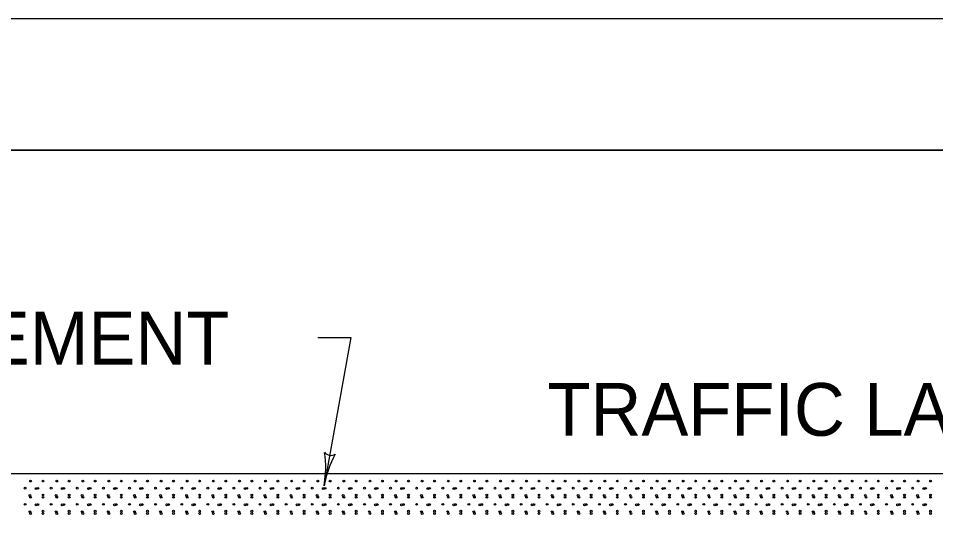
# Model space of a CAD drawing. Extents: x 997.6 to 1037.5, y 998.9 to 1023.
# Drawn here: x 1022.633 to 1026.118, y 1020.102 to 1022 of the extents above; entities that cross this region are included whole.
import ezdxf

# ---------------------------------------------------------------- set-up
doc = ezdxf.new("R2010")
doc.units = 0
for name, color, linetype in [('Level 1', 7, 'Continuous'), ('Level 10', 7, 'Continuous'), ('Level 11', 7, 'Continuous'), ('Level 14', 7, 'Continuous')]:
    doc.layers.add(name, color=color, linetype=linetype)

msp = doc.modelspace()

# ---------------------------------------------------------------- linework, layer by layer
at = {"layer": 'Level 1'}
for p, q in [((1023.7708, 1020.7888), (1023.8958, 1020.7888)), ((1023.8958, 1020.7888), (1023.7948, 1020.2267)), ((1019.1665, 1020.273), (1030.1252, 1020.273)), ((1023.8031, 1020.273), (1023.7948, 1020.2267))]:
    msp.add_line(p, q, dxfattribs=at)
for centre in [(1022.68, 1020.2444), (1022.7271, 1020.2444), (1022.7792, 1020.2444), (1022.8263, 1020.2444), (1022.8783, 1020.2444), (1022.9254, 1020.2444), (1022.9775, 1020.2444), (1023.0246, 1020.2444), (1023.0767, 1020.2444), (1023.1238, 1020.2444), (1023.1758, 1020.2444), (1023.2229, 1020.2444), (1023.275, 1020.2444), (1023.3221, 1020.2444), (1023.3742, 1020.2444), (1023.4213, 1020.2444), (1023.4733, 1020.2444), (1023.5204, 1020.2444), (1023.5725, 1020.2444), (1023.6196, 1020.2444), (1023.6717, 1020.2444), (1023.7188, 1020.2444), (1023.7708, 1020.2444), (1023.8179, 1020.2444), (1023.87, 1020.2444), (1023.9171, 1020.2444), (1023.9692, 1020.2444), (1024.0163, 1020.2444), (1024.0683, 1020.2444), (1024.1154, 1020.2444), (1024.1675, 1020.2444), (1024.2146, 1020.2444), (1024.2667, 1020.2444), (1024.3138, 1020.2444), (1024.3658, 1020.2444), (1024.4129, 1020.2444), (1024.465, 1020.2444), (1024.5121, 1020.2444), (1024.5642, 1020.2444), (1024.6113, 1020.2444), (1024.6633, 1020.2444), (1024.7104, 1020.2444), (1024.7625, 1020.2444), (1024.8096, 1020.2444), (1024.8617, 1020.2444), (1024.9088, 1020.2444), (1024.9608, 1020.2444), (1025.0079, 1020.2444), (1025.06, 1020.2444), (1025.1071, 1020.2444), (1025.1592, 1020.2444), (1025.2063, 1020.2444), (1025.2583, 1020.2444), (1025.3054, 1020.2444), (1025.3575, 1020.2444), (1025.4046, 1020.2444), (1025.4567, 1020.2444), (1025.5038, 1020.2444), (1025.5558, 1020.2444), (1025.6029, 1020.2444), (1025.655, 1020.2444), (1025.7021, 1020.2444), (1025.7542, 1020.2444), (1025.8013, 1020.2444), (1025.8533, 1020.2444), (1025.9004, 1020.2444), (1025.9525, 1020.2444), (1025.9996, 1020.2444), (1026.0517, 1020.2444), (1026.0988, 1020.2444), (1022.659, 1020.2175), (1022.701, 1020.2158), (1022.7078, 1020.2167), (1022.7582, 1020.2175), (1022.8002, 1020.2158), (1022.8069, 1020.2167), (1022.8573, 1020.2175), (1022.8993, 1020.2158), (1022.9061, 1020.2167), (1022.9565, 1020.2175), (1022.9985, 1020.2158), (1023.0053, 1020.2167), (1023.0557, 1020.2175), (1023.0977, 1020.2158), (1023.1044, 1020.2167), (1023.1548, 1020.2175), (1023.1968, 1020.2158), (1023.2036, 1020.2167), (1023.254, 1020.2175), (1023.296, 1020.2158), (1023.3028, 1020.2167), (1023.3532, 1020.2175), (1023.3952, 1020.2158), (1023.4019, 1020.2167), (1023.4523, 1020.2175), (1023.4943, 1020.2158), (1023.5011, 1020.2167), (1023.5515, 1020.2175), (1023.5935, 1020.2158), (1023.6003, 1020.2167), (1023.6507, 1020.2175), (1023.6927, 1020.2158), (1023.6994, 1020.2167), (1023.7498, 1020.2175), (1023.7918, 1020.2158), (1023.7986, 1020.2167), (1023.849, 1020.2175), (1023.891, 1020.2158), (1023.8978, 1020.2167), (1023.9482, 1020.2175), (1023.9902, 1020.2158), (1023.9969, 1020.2167), (1024.0473, 1020.2175), (1024.0893, 1020.2158), (1024.0961, 1020.2167), (1024.1465, 1020.2175), (1024.1885, 1020.2158), (1024.1953, 1020.2167), (1024.2457, 1020.2175), (1024.2877, 1020.2158), (1024.2944, 1020.2167), (1024.3448, 1020.2175), (1024.3868, 1020.2158), (1024.3936, 1020.2167), (1024.444, 1020.2175), (1024.486, 1020.2158), (1024.4928, 1020.2167), (1024.5432, 1020.2175), (1024.5852, 1020.2158), (1024.5919, 1020.2167), (1024.6423, 1020.2175), (1024.6843, 1020.2158), (1024.6911, 1020.2167), (1024.7415, 1020.2175), (1024.7835, 1020.2158), (1024.7903, 1020.2167), (1024.8407, 1020.2175), (1024.8827, 1020.2158), (1024.8894, 1020.2167), (1024.9398, 1020.2175), (1024.9818, 1020.2158), (1024.9886, 1020.2167), (1025.039, 1020.2175), (1025.081, 1020.2158), (1025.0878, 1020.2167), (1025.1382, 1020.2175), (1025.1802, 1020.2158), (1025.1869, 1020.2167), (1025.2373, 1020.2175), (1025.2793, 1020.2158), (1025.2861, 1020.2167), (1025.3365, 1020.2175), (1025.3785, 1020.2158), (1025.3853, 1020.2167), (1025.4357, 1020.2175), (1025.4777, 1020.2158), (1025.4844, 1020.2167), (1025.5348, 1020.2175), (1025.5768, 1020.2158), (1025.5836, 1020.2167), (1025.634, 1020.2175), (1025.676, 1020.2158), (1025.6828, 1020.2167), (1025.7332, 1020.2175), (1025.7752, 1020.2158), (1025.7819, 1020.2167), (1025.8323, 1020.2175), (1025.8743, 1020.2158), (1025.8811, 1020.2167), (1025.9315, 1020.2175), (1025.9735, 1020.2158), (1025.9803, 1020.2167), (1026.0307, 1020.2175), (1026.0727, 1020.2158), (1026.0794, 1020.2167), (1022.6775, 1020.1898), (1022.68, 1020.1829), (1022.7271, 1020.1915), (1022.7271, 1020.1829), (1022.7767, 1020.1898), (1022.7792, 1020.1829), (1022.8263, 1020.1915), (1022.8263, 1020.1829), (1022.8758, 1020.1898), (1022.8783, 1020.1829), (1022.9254, 1020.1915), (1022.9254, 1020.1829), (1022.975, 1020.1898), (1022.9775, 1020.1829), (1023.0246, 1020.1915), (1023.0246, 1020.1829), (1023.0742, 1020.1898), (1023.0767, 1020.1829), (1023.1238, 1020.1915), (1023.1238, 1020.1829), (1023.1733, 1020.1898), (1023.1758, 1020.1829), (1023.2229, 1020.1915), (1023.2229, 1020.1829), (1023.2725, 1020.1898), (1023.275, 1020.1829), (1023.3221, 1020.1915), (1023.3221, 1020.1829), (1023.3717, 1020.1898), (1023.3742, 1020.1829), (1023.4213, 1020.1915), (1023.4213, 1020.1829), (1023.4708, 1020.1898), (1023.4733, 1020.1829), (1023.5204, 1020.1915), (1023.5204, 1020.1829), (1023.57, 1020.1898), (1023.5725, 1020.1829), (1023.6196, 1020.1915), (1023.6196, 1020.1829), (1023.6692, 1020.1898), (1023.6717, 1020.1829), (1023.7188, 1020.1915), (1023.7188, 1020.1829), (1023.7683, 1020.1898), (1023.7708, 1020.1829), (1023.8179, 1020.1915), (1023.8179, 1020.1829), (1023.8675, 1020.1898), (1023.87, 1020.1829), (1023.9171, 1020.1915), (1023.9171, 1020.1829), (1023.9667, 1020.1898), (1023.9692, 1020.1829), (1024.0163, 1020.1915), (1024.0163, 1020.1829), (1024.0658, 1020.1898), (1024.0683, 1020.1829), (1024.1154, 1020.1915), (1024.1154, 1020.1829), (1024.165, 1020.1898), (1024.1675, 1020.1829), (1024.2146, 1020.1915), (1024.2146, 1020.1829), (1024.2642, 1020.1898), (1024.2667, 1020.1829), (1024.3138, 1020.1915), (1024.3138, 1020.1829), (1024.3633, 1020.1898), (1024.3658, 1020.1829), (1024.4129, 1020.1915), (1024.4129, 1020.1829), (1024.4625, 1020.1898), (1024.465, 1020.1829), (1024.5121, 1020.1915), (1024.5121, 1020.1829), (1024.5617, 1020.1898), (1024.5642, 1020.1829), (1024.6113, 1020.1915), (1024.6113, 1020.1829), (1024.6608, 1020.1898), (1024.6633, 1020.1829), (1024.7104, 1020.1915), (1024.7104, 1020.1829), (1024.76, 1020.1898), (1024.7625, 1020.1829), (1024.8096, 1020.1915), (1024.8096, 1020.1829), (1024.8592, 1020.1898), (1024.8617, 1020.1829), (1024.9088, 1020.1915), (1024.9088, 1020.1829), (1024.9583, 1020.1898), (1024.9608, 1020.1829), (1025.0079, 1020.1915), (1025.0079, 1020.1829), (1025.0575, 1020.1898), (1025.06, 1020.1829), (1025.1071, 1020.1915), (1025.1071, 1020.1829), (1025.1567, 1020.1898), (1025.1592, 1020.1829), (1025.2063, 1020.1915), (1025.2063, 1020.1829), (1025.2558, 1020.1898), (1025.2583, 1020.1829), (1025.3054, 1020.1915), (1025.3054, 1020.1829), (1025.355, 1020.1898), (1025.3575, 1020.1829), (1025.4046, 1020.1915), (1025.4046, 1020.1829), (1025.4542, 1020.1898), (1025.4567, 1020.1829), (1025.5038, 1020.1915), (1025.5038, 1020.1829), (1025.5533, 1020.1898), (1025.5558, 1020.1829), (1025.6029, 1020.1915), (1025.6029, 1020.1829), (1025.6525, 1020.1898), (1025.655, 1020.1829), (1025.7021, 1020.1915), (1025.7021, 1020.1829), (1025.7517, 1020.1898), (1025.7542, 1020.1829), (1025.8013, 1020.1915), (1025.8013, 1020.1829), (1025.8508, 1020.1898), (1025.8533, 1020.1829), (1025.9004, 1020.1915), (1025.9004, 1020.1829), (1025.95, 1020.1898), (1025.9525, 1020.1829), (1025.9996, 1020.1915), (1025.9996, 1020.1829), (1026.0492, 1020.1898), (1026.0517, 1020.1829), (1026.0988, 1020.1915), (1026.0988, 1020.1829), (1022.659, 1020.156), (1022.6775, 1020.1283), (1022.701, 1020.1543), (1022.7078, 1020.1552), (1022.7271, 1020.13), (1022.7582, 1020.156), (1022.7767, 1020.1283), (1022.8002, 1020.1543), (1022.8069, 1020.1552), (1022.8263, 1020.13), (1022.8573, 1020.156), (1022.8758, 1020.1283), (1022.8993, 1020.1543), (1022.9061, 1020.1552), (1022.9254, 1020.13), (1022.9565, 1020.156), (1022.975, 1020.1283), (1022.9985, 1020.1543), (1023.0053, 1020.1552), (1023.0246, 1020.13), (1023.0557, 1020.156), (1023.0742, 1020.1283), (1023.0977, 1020.1543), (1023.1044, 1020.1552), (1023.1238, 1020.13), (1023.1548, 1020.156), (1023.1733, 1020.1283), (1023.1968, 1020.1543), (1023.2036, 1020.1552), (1023.2229, 1020.13), (1023.254, 1020.156), (1023.2725, 1020.1283), (1023.296, 1020.1543), (1023.3028, 1020.1552), (1023.3221, 1020.13), (1023.3532, 1020.156), (1023.3717, 1020.1283), (1023.3952, 1020.1543), (1023.4019, 1020.1552), (1023.4213, 1020.13), (1023.4523, 1020.156), (1023.4708, 1020.1283), (1023.4943, 1020.1543), (1023.5011, 1020.1552), (1023.5204, 1020.13), (1023.5515, 1020.156), (1023.57, 1020.1283), (1023.5935, 1020.1543), (1023.6003, 1020.1552), (1023.6196, 1020.13), (1023.6507, 1020.156), (1023.6692, 1020.1283), (1023.6927, 1020.1543), (1023.6994, 1020.1552), (1023.7188, 1020.13), (1023.7498, 1020.156), (1023.7683, 1020.1283), (1023.7918, 1020.1543), (1023.7986, 1020.1552), (1023.8179, 1020.13), (1023.849, 1020.156), (1023.8675, 1020.1283), (1023.891, 1020.1543), (1023.8978, 1020.1552), (1023.9171, 1020.13), (1023.9482, 1020.156), (1023.9667, 1020.1283), (1023.9902, 1020.1543), (1023.9969, 1020.1552), (1024.0163, 1020.13), (1024.0473, 1020.156), (1024.0658, 1020.1283), (1024.0893, 1020.1543), (1024.0961, 1020.1552), (1024.1154, 1020.13), (1024.1465, 1020.156), (1024.165, 1020.1283), (1024.1885, 1020.1543), (1024.1953, 1020.1552), (1024.2146, 1020.13), (1024.2457, 1020.156), (1024.2642, 1020.1283), (1024.2877, 1020.1543), (1024.2944, 1020.1552), (1024.3138, 1020.13), (1024.3448, 1020.156), (1024.3633, 1020.1283), (1024.3868, 1020.1543), (1024.3936, 1020.1552), (1024.4129, 1020.13), (1024.444, 1020.156), (1024.4625, 1020.1283), (1024.486, 1020.1543), (1024.4928, 1020.1552), (1024.5121, 1020.13), (1024.5432, 1020.156), (1024.5617, 1020.1283), (1024.5852, 1020.1543), (1024.5919, 1020.1552), (1024.6113, 1020.13), (1024.6423, 1020.156), (1024.6608, 1020.1283), (1024.6843, 1020.1543), (1024.6911, 1020.1552), (1024.7104, 1020.13), (1024.7415, 1020.156), (1024.76, 1020.1283), (1024.7835, 1020.1543), (1024.7903, 1020.1552), (1024.8096, 1020.13), (1024.8407, 1020.156), (1024.8592, 1020.1283), (1024.8827, 1020.1543), (1024.8894, 1020.1552), (1024.9088, 1020.13), (1024.9398, 1020.156), (1024.9583, 1020.1283), (1024.9818, 1020.1543), (1024.9886, 1020.1552), (1025.0079, 1020.13), (1025.039, 1020.156), (1025.0575, 1020.1283), (1025.081, 1020.1543), (1025.0878, 1020.1552), (1025.1071, 1020.13), (1025.1382, 1020.156), (1025.1567, 1020.1283), (1025.1802, 1020.1543), (1025.1869, 1020.1552), (1025.2063, 1020.13), (1025.2373, 1020.156), (1025.2558, 1020.1283), (1025.2793, 1020.1543), (1025.2861, 1020.1552), (1025.3054, 1020.13), (1025.3365, 1020.156), (1025.355, 1020.1283), (1025.3785, 1020.1543), (1025.3853, 1020.1552), (1025.4046, 1020.13), (1025.4357, 1020.156), (1025.4542, 1020.1283), (1025.4777, 1020.1543), (1025.4844, 1020.1552), (1025.5038, 1020.13), (1025.5348, 1020.156), (1025.5533, 1020.1283), (1025.5768, 1020.1543), (1025.5836, 1020.1552), (1025.6029, 1020.13), (1025.634, 1020.156), (1025.6525, 1020.1283), (1025.676, 1020.1543), (1025.6828, 1020.1552), (1025.7021, 1020.13), (1025.7332, 1020.156), (1025.7517, 1020.1283), (1025.7752, 1020.1543), (1025.7819, 1020.1552), (1025.8013, 1020.13), (1025.8323, 1020.156), (1025.8508, 1020.1283), (1025.8743, 1020.1543), (1025.8811, 1020.1552), (1025.9004, 1020.13), (1025.9315, 1020.156), (1025.95, 1020.1283), (1025.9735, 1020.1543), (1025.9803, 1020.1552), (1025.9996, 1020.13), (1026.0307, 1020.156), (1026.0492, 1020.1283), (1026.0727, 1020.1543), (1026.0794, 1020.1552), (1026.0988, 1020.13), (1022.68, 1020.1214), (1022.7271, 1020.1214), (1022.7792, 1020.1214), (1022.8263, 1020.1214), (1022.8783, 1020.1214), (1022.9254, 1020.1214), (1022.9775, 1020.1214), (1023.0246, 1020.1214), (1023.0767, 1020.1214), (1023.1238, 1020.1214), (1023.1758, 1020.1214), (1023.2229, 1020.1214), (1023.275, 1020.1214), (1023.3221, 1020.1214), (1023.3742, 1020.1214), (1023.4213, 1020.1214), (1023.4733, 1020.1214), (1023.5204, 1020.1214), (1023.5725, 1020.1214), (1023.6196, 1020.1214), (1023.6717, 1020.1214), (1023.7188, 1020.1214), (1023.7708, 1020.1214), (1023.8179, 1020.1214), (1023.87, 1020.1214), (1023.9171, 1020.1214), (1023.9692, 1020.1214), (1024.0163, 1020.1214), (1024.0683, 1020.1214), (1024.1154, 1020.1214), (1024.1675, 1020.1214), (1024.2146, 1020.1214), (1024.2667, 1020.1214), (1024.3138, 1020.1214), (1024.3658, 1020.1214), (1024.4129, 1020.1214), (1024.465, 1020.1214), (1024.5121, 1020.1214), (1024.5642, 1020.1214), (1024.6113, 1020.1214), (1024.6633, 1020.1214), (1024.7104, 1020.1214), (1024.7625, 1020.1214), (1024.8096, 1020.1214), (1024.8617, 1020.1214), (1024.9088, 1020.1214), (1024.9608, 1020.1214), (1025.0079, 1020.1214), (1025.06, 1020.1214), (1025.1071, 1020.1214), (1025.1592, 1020.1214), (1025.2063, 1020.1214), (1025.2583, 1020.1214), (1025.3054, 1020.1214), (1025.3575, 1020.1214), (1025.4046, 1020.1214), (1025.4567, 1020.1214), (1025.5038, 1020.1214), (1025.5558, 1020.1214), (1025.6029, 1020.1214), (1025.655, 1020.1214), (1025.7021, 1020.1214), (1025.7542, 1020.1214), (1025.8013, 1020.1214), (1025.8533, 1020.1214), (1025.9004, 1020.1214), (1025.9525, 1020.1214), (1025.9996, 1020.1214), (1026.0517, 1020.1214), (1026.0988, 1020.1214)]:
    msp.add_circle(centre, 0.00339, dxfattribs=at)
for centre, radius, start, end in [((1023.4104, 1020.2957), 0.3906, 349.8215, 8.4903), ((1024.1793, 1020.1576), 0.3906, 151.1687, 169.8154), ((1023.8211, 1020.3729), 0.0312, 218.5961, 300.7128), ((1023.4103, 1020.2957), 0.3906, 349.8215, 356.6661), ((1024.1793, 1020.1576), 0.3906, 162.8231, 169.8201), ((1023.4104, 1020.2957), 0.3906, 349.8093, 349.8215), ((1023.4103, 1020.2957), 0.3906, 349.8093, 349.8215)]:
    msp.add_arc(centre, radius, start, end, dxfattribs=at)
at = {"layer": 'Level 10'}
msp.add_line((1007, 1021.5), (1035.5, 1021.5), dxfattribs=at)
at = {"layer": 'Level 11'}
msp.add_lwpolyline([(1007, 1000.5), (1035.5, 1000.5), (1035.5, 1021.5), (1007, 1021.5)], close=True, dxfattribs=at)
at = {"layer": 'Level 14'}
msp.add_line((1000, 1022), (1036, 1022), dxfattribs=at)

# ---------------------------------------------------------------- texts
at = {"layer": 'Level 1'}
for s, p in [('FLEXIBLE PAVEMENT', (1020.6404, 1020.6865)), ('TRAFFIC LANE EDGE', (1024.6438, 1020.4163))]:
    msp.add_text(s, height=0.2, dxfattribs=at).set_placement(p)

doc.saveas('drawing.dxf')
